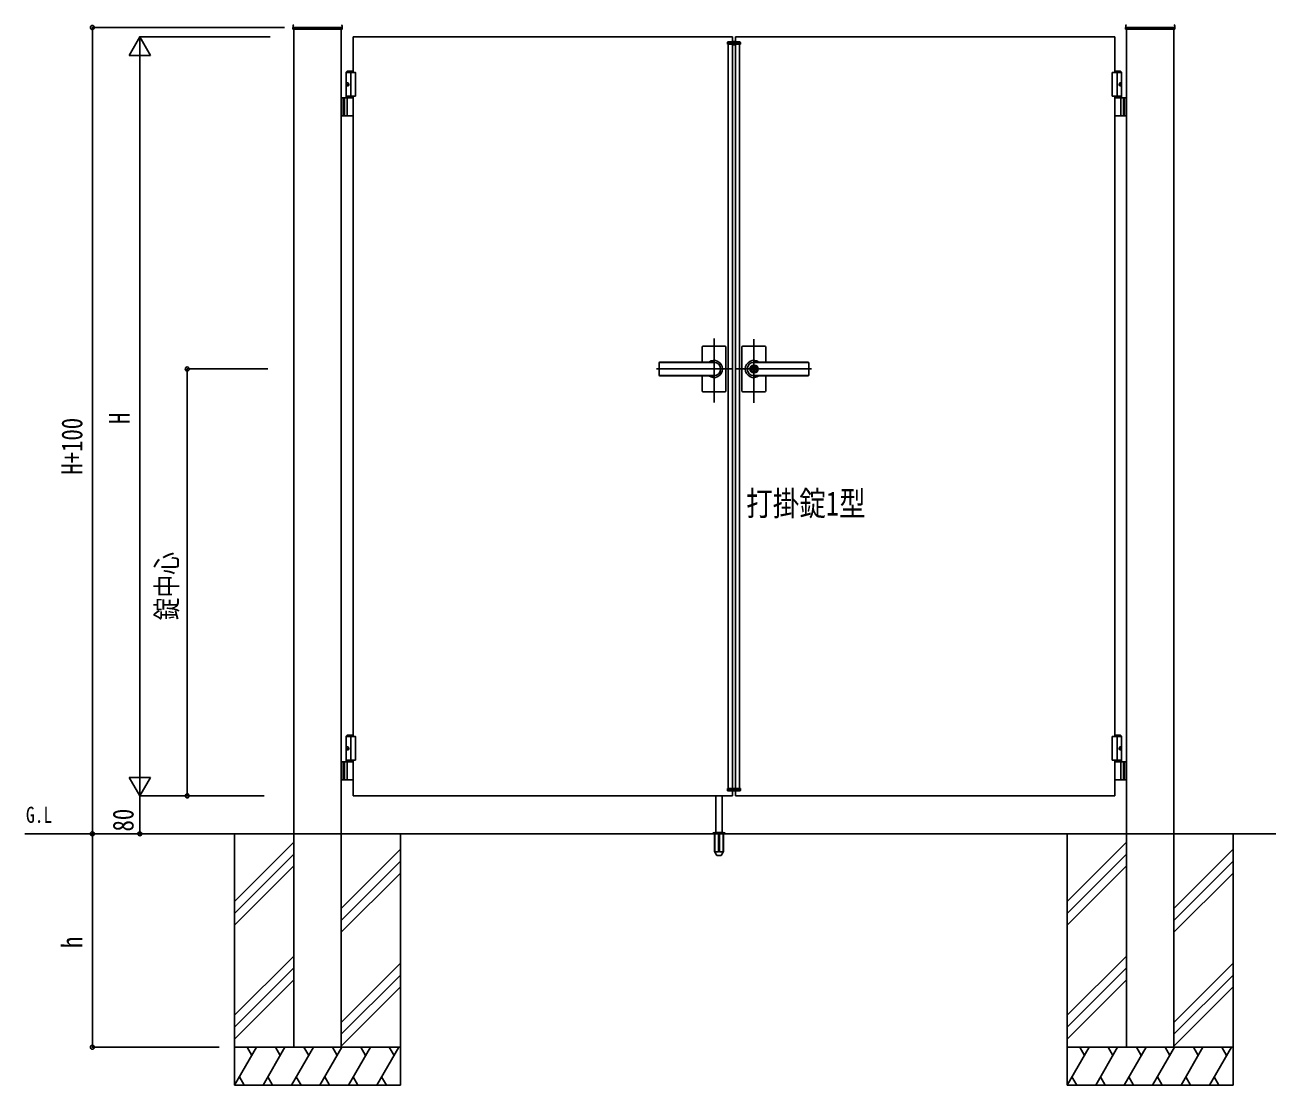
# Model space of a CAD drawing. Units: millimetres, scale not verified. Extents: x -4205 to 4205, y -2970 to 2970.
# Drawn here: x -1500 to 1120, y -658 to 1578 of the extents above; entities that cross this region are included whole.
import ezdxf
from ezdxf.enums import TextEntityAlignment as Align

# ---------------------------------------------------------------- set-up
doc = ezdxf.new("R2010")
doc.units = ezdxf.units.MM
doc.header["$LTSCALE"] = 10
for name, color, linetype in [('0-2_USER1', 3, 'Continuous'), ('0-3_YKK_12', 2, 'Continuous'), ('0-5_YKK_A1', 4, 'Continuous'), ('0-6_YKK_D', 6, 'Continuous')]:
    doc.layers.add(name, color=color, linetype=linetype)
doc.styles.add('ＭＳ ゴシック', font='')
doc.styles.get('ＭＳ ゴシック').set_extended_font_data('MS Gothic')

msp = doc.modelspace()

# ---------------------------------------------------------------- linework, layer by layer
at = {"layer": '0-3_YKK_12'}
for p, q in [((-4.98, 1534.33), (-4.98, 1544.33)), ((-46.98, 781.42), (-46.98, 916.89)), ((37.02, 780.73), (37.02, 915.51)), ((-168.24, 852.33), (-7.98, 852.33)), ((158.28, 852.33), (-1.98, 852.33))]:
    msp.add_line(p, q, dxfattribs=at)
at = {"layer": '0-5_YKK_A1'}
for p, q in [((-934.73, 1576.02), (-935.08, 1569.36)), ((-932.98, 1572.33), (-932.98, 1568.83)), ((-831.23, 1576.02), (-830.88, 1569.36)), ((821.27, 1576.02), (820.92, 1569.36)), ((923.02, 1572.33), (923.02, 1568.83)), ((924.77, 1576.02), (925.12, 1569.36)), ((-934.58, 1568.83), (-831.38, 1568.83)), ((-932.98, -127.67), (-932.98, 1568.83)), ((-832.98, -127.67), (-832.98, 1568.83)), ((-7.98, 1552.33), (-7.98, 1541.83)), ((-1.98, 1552.33), (-1.98, 1541.83)), ((821.42, 1568.83), (924.62, 1568.83)), ((823.02, -127.67), (823.02, 1568.83)), ((923.02, -127.67), (923.02, 1568.83)), ((-18.88, 1536.83), (-18.67, 1540.88)), ((-18.88, 1536.83), (8.92, 1536.83)), ((7.71, 1541.83), (-17.67, 1541.83)), ((-16.98, 1538.83), (7.02, 1538.83)), ((-16.98, 1538.83), (-16.98, 1536.83)), ((-16.98, 1536.83), (-16.98, -32.17)), ((-7.98, 1536.83), (-7.98, -32.17)), ((-1.98, 1536.83), (-1.98, -32.17)), ((7.02, 1538.83), (7.02, 1536.83)), ((7.02, 1536.83), (7.02, -32.17)), ((8.92, 1536.83), (8.71, 1540.88)), ((-820.48, 1480.33), (-822.48, 1478.33)), ((-822.48, 1424.33), (-822.48, 1478.33)), ((-822.48, 1478.33), (-807.98, 1478.33)), ((-820.48, 1480.33), (-807.98, 1480.33)), ((-812.98, 1477.33), (-812.98, 1427.33)), ((810.52, 1480.33), (798.02, 1480.33)), ((812.52, 1478.33), (798.02, 1478.33)), ((803.02, 1477.33), (803.02, 1427.33)), ((810.52, 1480.33), (812.52, 1478.33)), ((812.52, 1424.33), (812.52, 1478.33)), ((-821.18, 1454.43), (-821.78, 1454.43)), ((-821.18, 1450.23), (-821.78, 1450.23)), ((-820.17, 1452.75), (-820.76, 1452.75)), ((-820.17, 1451.91), (-820.76, 1451.91)), ((810.21, 1452.75), (810.8, 1452.75)), ((810.21, 1451.91), (810.8, 1451.91)), ((811.22, 1454.43), (811.82, 1454.43)), ((811.22, 1450.23), (811.82, 1450.23)), ((-807.98, 1424.33), (-832.98, 1424.33)), ((-828.98, 1424.33), (-828.98, 1386.33)), ((-826.48, 1424.33), (-826.48, 1386.33)), ((-822.48, 1427.33), (-802.98, 1427.33)), ((-820.79, 1387.83), (-820.79, 1422.83)), ((-807.98, 1427.33), (-807.98, 77.33)), ((812.52, 1427.33), (793.02, 1427.33)), ((798.02, 1427.33), (798.02, 77.33)), ((798.02, 1424.33), (823.02, 1424.33)), ((810.83, 1387.83), (810.83, 1422.83)), ((816.52, 1424.33), (816.52, 1386.33)), ((819.02, 1424.33), (819.02, 1386.33)), ((-832.98, 1386.33), (-807.98, 1386.33)), ((823.02, 1386.33), (798.02, 1386.33)), ((-71.98, 898.33), (-71.98, 866.83)), ((-69.98, 900.33), (-23.98, 900.33)), ((-21.98, 898.33), (-21.98, 852.33)), ((12.02, 898.33), (12.02, 852.33)), ((60.02, 900.33), (14.02, 900.33)), ((62.02, 898.33), (62.02, 866.83)), ((-162.98, 864.83), (-162.98, 839.83)), ((-160.98, 866.83), (-46.98, 866.83)), ((-160.98, 866.33), (-46.98, 866.33)), ((151.02, 866.83), (37.02, 866.83)), ((151.02, 866.33), (37.02, 866.33)), ((153.02, 864.83), (153.02, 839.83)), ((-21.98, 852.33), (-21.98, 806.33)), ((12.02, 852.33), (12.02, 806.33)), ((36.12, 856.88), (36.12, 853.83)), ((36.12, 856.88), (37.92, 856.88)), ((37.44, 853.01), (36.12, 853.83)), ((37.44, 851.65), (36.12, 850.83)), ((36.12, 850.83), (36.12, 847.78)), ((36.12, 847.78), (37.92, 847.78)), ((38.02, 860.53), (37.02, 860.53)), ((38.02, 844.13), (37.02, 844.13)), ((37.92, 856.88), (37.92, 854.28)), ((37.92, 850.38), (37.92, 847.78)), ((39.72, 853.33), (38.1, 854)), ((38.1, 850.66), (39.72, 851.33)), ((39.72, 853.33), (39.72, 851.33)), ((-160.98, 838.33), (-46.98, 838.33)), ((-160.98, 837.83), (-46.98, 837.83)), ((-71.98, 837.83), (-71.98, 806.33)), ((151.02, 838.33), (37.02, 838.33)), ((151.02, 837.83), (37.02, 837.83)), ((62.02, 837.83), (62.02, 806.33)), ((-69.98, 804.33), (-23.98, 804.33)), ((60.02, 804.33), (14.02, 804.33)), ((-820.48, 80.33), (-822.48, 78.33)), ((-820.48, 80.33), (-807.98, 80.33)), ((810.52, 80.33), (798.02, 80.33)), ((810.52, 80.33), (812.52, 78.33)), ((-822.48, 27.33), (-822.48, 78.33)), ((-822.48, 78.33), (-807.98, 78.33)), ((-821.18, 54.43), (-821.78, 54.43)), ((-820.17, 52.75), (-820.76, 52.75)), ((-812.98, 77.33), (-812.98, 27.33)), ((812.52, 78.33), (798.02, 78.33)), ((803.02, 77.33), (803.02, 27.33)), ((810.21, 52.75), (810.8, 52.75)), ((811.22, 54.43), (811.82, 54.43)), ((812.52, 27.33), (812.52, 78.33)), ((-822.48, 27.33), (-802.98, 27.33)), ((-822.48, 27.33), (-807.98, 27.33)), ((-822.48, 27.33), (-822.48, 24.33)), ((-821.18, 50.23), (-821.78, 50.23)), ((-820.17, 51.91), (-820.76, 51.91)), ((-807.98, 27.33), (-807.98, -47.67)), ((812.52, 27.33), (793.02, 27.33)), ((812.52, 27.33), (798.02, 27.33)), ((798.02, 27.33), (798.02, -47.67)), ((810.21, 51.91), (810.8, 51.91)), ((811.22, 50.23), (811.82, 50.23)), ((812.52, 27.33), (812.52, 24.33)), ((-807.98, 24.33), (-832.98, 24.33)), ((-828.98, 24.33), (-828.98, -13.67)), ((-826.48, 24.33), (-826.48, -13.67)), ((-822.48, 24.33), (-807.98, 24.33)), ((-820.79, -12.17), (-820.79, 22.83)), ((812.52, 24.33), (798.02, 24.33)), ((798.02, 24.33), (823.02, 24.33)), ((810.83, -12.17), (810.83, 22.83)), ((816.52, 24.33), (816.52, -13.67)), ((819.02, 24.33), (819.02, -13.67)), ((-832.98, -13.67), (-807.98, -13.67)), ((823.02, -13.67), (798.02, -13.67)), ((-7.98, -47.67), (-807.98, -47.67)), ((-42.98, -124.67), (-42.98, -47.17)), ((-29.98, -124.67), (-29.98, -47.17)), ((-18.88, -32.17), (8.92, -32.17)), ((-18.88, -32.17), (-18.67, -36.22)), ((7.71, -37.17), (-17.67, -37.17)), ((-16.98, -34.17), (-16.98, -32.17)), ((-16.98, -34.17), (7.02, -34.17)), ((-7.98, -37.17), (-7.98, -47.67)), ((-1.98, -37.17), (-1.98, -47.67)), ((-1.98, -47.67), (798.02, -47.67)), ((7.02, -34.17), (7.02, -32.17)), ((8.92, -32.17), (8.71, -36.22)), ((1373.02, -127.67), (-1500.45, -127.67)), ((-1057.98, -127.67), (-1057.98, -657.67)), ((-932.98, -127.67), (-932.98, -577.67)), ((-832.98, -127.67), (-832.98, -577.67)), ((-707.98, -127.67), (-707.98, -657.67)), ((-49.48, -126.83), (-49.48, -127.67)), ((-49.48, -127.67), (-23.48, -127.67)), ((-49.19, -126.13), (-23.77, -126.13)), ((-45.48, -124.67), (-48.82, -125.89)), ((-45.73, -127.67), (-45.73, -164.7)), ((-45.48, -124.67), (-27.48, -124.67)), ((-45.17, -127.67), (-45.17, -165.67)), ((-37.48, -127.67), (-37.48, -165.67)), ((-35.48, -127.67), (-35.48, -165.67)), ((-27.79, -127.67), (-27.79, -165.67)), ((-27.48, -124.67), (-24.14, -125.89)), ((-27.23, -127.67), (-27.23, -164.7)), ((-23.48, -126.83), (-23.48, -127.67)), ((698.02, -127.67), (698.02, -657.67)), ((823.02, -127.67), (823.02, -577.67)), ((923.02, -127.67), (923.02, -577.67)), ((1048.02, -127.67), (1048.02, -657.67)), ((-932.98, -145.46), (-1057.98, -270.46)), ((823.02, -145.46), (698.02, -270.46)), ((-932.98, -170.46), (-1057.98, -295.46)), ((-707.98, -160.46), (-832.98, -285.46)), ((-45.73, -164.7), (-40.84, -173.17)), ((-45.17, -165.67), (-37.48, -165.67)), ((-39.97, -173.67), (-32.99, -173.67)), ((-37.48, -164.7), (-35.48, -164.7)), ((-35.48, -165.67), (-27.79, -165.67)), ((-27.23, -164.7), (-32.12, -173.17)), ((823.02, -170.46), (698.02, -295.46)), ((1048.02, -160.46), (923.02, -285.46)), ((-932.98, -195.46), (-1057.98, -320.46)), ((-707.98, -185.46), (-832.98, -310.46)), ((823.02, -195.46), (698.02, -320.46)), ((1048.02, -185.46), (923.02, -310.46)), ((-707.98, -210.46), (-832.98, -335.46)), ((1048.02, -210.46), (923.02, -335.46)), ((-932.98, -385.46), (-1057.98, -510.46)), ((823.02, -385.46), (698.02, -510.46)), ((-932.98, -410.46), (-1057.98, -535.46)), ((-707.98, -400.46), (-832.98, -525.46)), ((823.02, -410.46), (698.02, -535.46)), ((1048.02, -400.46), (923.02, -525.46)), ((-932.98, -435.46), (-1057.98, -560.46)), ((-707.98, -425.46), (-832.98, -550.46)), ((823.02, -435.46), (698.02, -560.46)), ((1048.02, -425.46), (923.02, -550.46)), ((-707.98, -450.46), (-832.98, -575.46)), ((1048.02, -450.46), (923.02, -575.46)), ((-1057.98, -577.67), (-707.98, -577.67)), ((-1011.79, -577.67), (-1057.98, -657.67)), ((-1031.79, -577.67), (-1021.79, -594.99)), ((-951.79, -577.67), (-997.98, -657.67)), ((-971.79, -577.67), (-961.79, -594.99)), ((-891.79, -577.67), (-937.98, -657.67)), ((-932.98, -577.67), (-832.98, -577.67)), ((-911.79, -577.67), (-901.79, -594.99)), ((-831.79, -577.67), (-877.98, -657.67)), ((-851.79, -577.67), (-841.79, -594.99)), ((-771.79, -577.67), (-817.98, -657.67)), ((-791.79, -577.67), (-781.79, -594.99)), ((-711.79, -577.67), (-757.98, -657.67)), ((-731.79, -577.67), (-721.79, -594.99)), ((698.02, -577.67), (1048.02, -577.67)), ((744.21, -577.67), (698.02, -657.67)), ((724.21, -577.67), (734.21, -594.99)), ((804.21, -577.67), (758.02, -657.67)), ((784.21, -577.67), (794.21, -594.99)), ((864.21, -577.67), (818.02, -657.67)), ((823.02, -577.67), (923.02, -577.67)), ((844.21, -577.67), (854.21, -594.99)), ((924.21, -577.67), (878.02, -657.67)), ((904.21, -577.67), (914.21, -594.99)), ((984.21, -577.67), (938.02, -657.67)), ((964.21, -577.67), (974.21, -594.99)), ((1044.21, -577.67), (998.02, -657.67)), ((1024.21, -577.67), (1034.21, -594.99)), ((-1047.98, -640.35), (-1037.98, -657.67)), ((-987.98, -640.35), (-977.98, -657.67)), ((-927.98, -640.35), (-917.98, -657.67)), ((-867.98, -640.35), (-857.98, -657.67)), ((-807.98, -640.35), (-797.98, -657.67)), ((-747.98, -640.35), (-737.98, -657.67)), ((708.02, -640.35), (718.02, -657.67)), ((768.02, -640.35), (778.02, -657.67)), ((828.02, -640.35), (838.02, -657.67)), ((888.02, -640.35), (898.02, -657.67)), ((948.02, -640.35), (958.02, -657.67)), ((1008.02, -640.35), (1018.02, -657.67)), ((-1057.98, -657.67), (-707.98, -657.67)), ((698.02, -657.67), (1048.02, -657.67))]:
    msp.add_line(p, q, dxfattribs=at)
for points in [[(-932.98, 1572.33), (-832.98, 1572.33), (-832.98, 1568.83)], [(923.02, 1572.33), (823.02, 1572.33), (823.02, 1568.83)], [(-7.98, 1552.33), (-807.98, 1552.33), (-807.98, 1477.33)], [(-1.98, 1552.33), (798.02, 1552.33), (798.02, 1477.33)], [(-822.48, 1477.33), (-802.98, 1477.33), (-802.98, 1427.33)], [(812.52, 1477.33), (793.02, 1477.33), (793.02, 1427.33)], [(-821.89, 1453.59), (-821.92, 1453.43), (-821.96, 1453.27), (-822.03, 1453.12), (-822.11, 1453), (-822.21, 1452.89), (-822.27, 1452.84)], [(-822.27, 1451.82), (-822.21, 1451.77), (-822.11, 1451.66), (-822.03, 1451.54), (-821.96, 1451.39), (-821.92, 1451.23), (-821.89, 1451.07)], [(-820.76, 1452.75), (-820.87, 1452.77), (-820.98, 1452.81), (-821.08, 1452.89), (-821.17, 1453), (-821.24, 1453.12), (-821.28, 1453.27), (-821.3, 1453.43), (-821.3, 1453.59)], [(-821.3, 1451.07), (-821.3, 1451.23), (-821.28, 1451.39), (-821.24, 1451.54), (-821.17, 1451.66), (-821.08, 1451.77), (-820.98, 1451.85), (-820.87, 1451.89), (-820.76, 1451.91)], [(810.8, 1452.75), (810.91, 1452.77), (811.02, 1452.81), (811.12, 1452.89), (811.21, 1453), (811.28, 1453.12), (811.32, 1453.27), (811.34, 1453.43), (811.34, 1453.59)], [(811.34, 1451.07), (811.34, 1451.23), (811.32, 1451.39), (811.28, 1451.54), (811.21, 1451.66), (811.12, 1451.77), (811.02, 1451.85), (810.91, 1451.89), (810.8, 1451.91)], [(811.93, 1453.59), (811.96, 1453.43), (812, 1453.27), (812.07, 1453.12), (812.15, 1453), (812.25, 1452.89), (812.31, 1452.84)], [(812.31, 1451.82), (812.25, 1451.77), (812.15, 1451.66), (812.07, 1451.54), (812, 1451.39), (811.96, 1451.23), (811.93, 1451.07)], [(-822.48, 77.33), (-802.98, 77.33), (-802.98, 27.33)], [(-821.89, 53.59), (-821.92, 53.43), (-821.96, 53.27), (-822.03, 53.12), (-822.11, 53), (-822.21, 52.89), (-822.27, 52.84)], [(-820.76, 52.75), (-820.87, 52.77), (-820.98, 52.81), (-821.08, 52.89), (-821.17, 53), (-821.24, 53.12), (-821.28, 53.27), (-821.3, 53.43), (-821.3, 53.59)], [(812.52, 77.33), (793.02, 77.33), (793.02, 27.33)], [(810.8, 52.75), (810.91, 52.77), (811.02, 52.81), (811.12, 52.89), (811.21, 53), (811.28, 53.12), (811.32, 53.27), (811.34, 53.43), (811.34, 53.59)], [(811.93, 53.59), (811.96, 53.43), (812, 53.27), (812.07, 53.12), (812.15, 53), (812.25, 52.89), (812.31, 52.84)], [(-822.27, 51.82), (-822.21, 51.77), (-822.11, 51.66), (-822.03, 51.54), (-821.96, 51.39), (-821.92, 51.23), (-821.89, 51.07)], [(-821.3, 51.07), (-821.3, 51.23), (-821.28, 51.39), (-821.24, 51.54), (-821.17, 51.66), (-821.08, 51.77), (-820.98, 51.85), (-820.87, 51.89), (-820.76, 51.91)], [(811.34, 51.07), (811.34, 51.23), (811.32, 51.39), (811.28, 51.54), (811.21, 51.66), (811.12, 51.77), (811.02, 51.85), (810.91, 51.89), (810.8, 51.91)], [(812.31, 51.82), (812.25, 51.77), (812.15, 51.66), (812.07, 51.54), (812, 51.39), (811.96, 51.23), (811.93, 51.07)]]:
    msp.add_lwpolyline(points, dxfattribs=at)
msp.add_circle((37.02, 852.33), 6.6, dxfattribs=at)
for centre, radius, start, end in [((-932.73, 1575.91), 2, 99.00123, 177), ((-833.23, 1575.91), 2, 3, 80.99877), ((823.27, 1575.91), 2, 99.00123, 177), ((922.77, 1575.91), 2, 3, 80.99877), ((-934.58, 1569.33), 0.5, 177, 270), ((-831.38, 1569.33), 0.5, 270, 3), ((821.42, 1569.33), 0.5, 177, 270), ((924.62, 1569.33), 0.5, 270, 3), ((-17.67, 1540.83), 1, 90, 177), ((7.71, 1540.83), 1, 3, 90), ((-819.29, 1422.83), 1.5, 90, 180), ((809.33, 1422.83), 1.5, 0, 90), ((-819.29, 1387.83), 1.5, 180, 270), ((809.33, 1387.83), 1.5, 270, 0), ((-69.98, 898.33), 2, 90, 180), ((-23.98, 898.33), 2, 360, 90), ((14.02, 898.33), 2, 90, 180), ((60.02, 898.33), 2, 0, 90), ((-160.98, 864.83), 2, 90, 180), ((-160.98, 864.33), 2, 90, 180), ((-46.98, 852.33), 18, 359.99634, 126.33606), ((-46.98, 852.33), 14, 270, 90), ((37.02, 852.33), 18, 53.66394, 180.00366), ((37.02, 852.33), 14, 90, 270), ((151.02, 864.83), 2, 0, 90), ((151.02, 864.33), 2, 0, 90), ((-160.98, 840.33), 2, 180, 270), ((-160.98, 839.83), 2, 180, 270), ((-46.98, 852.33), 18, 233.66394, 359.99634), ((37.02, 852.33), 18, 180.00366, 306.33606), ((37.02, 852.33), 8.2, 90, 270), ((37.02, 852.33), 4, 103.00288, 256.99712), ((37.02, 852.33), 2, 116.74368, 243.25632), ((37.02, 852.33), 0.8, 301.82132, 58.17868), ((37.02, 852.33), 4, 283.00288, 76.99712), ((38.22, 854.28), 0.3, 180, 247.38014), ((38.22, 850.38), 0.3, 112.61986, 180), ((38.02, 852.33), 8.2, 270, 90), ((151.02, 840.33), 2, 270, 0), ((151.02, 839.83), 2, 270, 0), ((-69.98, 806.33), 2, 180, 270), ((-23.98, 806.33), 2, 270, 360), ((14.02, 806.33), 2, 180, 270), ((60.02, 806.33), 2, 270, 0), ((-819.29, 22.83), 1.5, 90, 180), ((809.33, 22.83), 1.5, 0, 90), ((-819.29, -12.17), 1.5, 180, 270), ((809.33, -12.17), 1.5, 270, 0), ((-17.67, -36.17), 1, 183, 270), ((7.71, -36.17), 1, 270, 357), ((-48.48, -126.83), 1, 110, 180), ((-24.48, -126.83), 1, 0, 70), ((-39.97, -172.67), 1, 210, 270), ((-32.99, -172.67), 1, 270, 330)]:
    msp.add_arc(centre, radius, start, end, dxfattribs=at)
for centre in [(-819.82, 1452.33), (809.86, 1452.33), (-819.82, 52.33), (809.86, 52.33)]:
    msp.add_ellipse(centre, major_axis=(0, -3.5), ratio=0.707107, dxfattribs=at)
for centre, start_param, end_param in [((-815.59, 1452.33), 1.3352921, 1.4303349), ((-815.59, 1452.33), 1.7112577, 1.8063006), ((-815, 1452.33), 1.3352921, 1.4303349), ((-815, 1452.33), 1.7112577, 1.8063006), ((-813.81, 1452.33), 1.5241127, 1.6174799), ((803.85, 1452.33), 4.6657054, 4.7590726), ((805.04, 1452.33), 4.8528504, 4.9478932), ((805.04, 1452.33), 4.4768847, 4.5719276), ((805.63, 1452.33), 4.8528504, 4.9478932), ((805.63, 1452.33), 4.4768847, 4.5719276), ((-815.59, 52.33), 1.3352921, 1.4303349), ((-815, 52.33), 1.3352921, 1.4303349), ((-813.81, 52.33), 1.5241127, 1.6174799), ((803.85, 52.33), 4.6657054, 4.7590726), ((805.04, 52.33), 4.8528504, 4.9478932), ((805.63, 52.33), 4.8528504, 4.9478932), ((-815.59, 52.33), 1.7112577, 1.8063006), ((-815, 52.33), 1.7112577, 1.8063006), ((805.04, 52.33), 4.4768847, 4.5719276), ((805.63, 52.33), 4.4768847, 4.5719276)]:
    msp.add_ellipse(centre, major_axis=(0, 9), ratio=0.707107, start_param=start_param, end_param=end_param, dxfattribs=at)
at = {"layer": '0-6_YKK_D'}
for p, q in [((-952.98, 1572.33), (-1359, 1572.33)), ((-1358, 1572.33), (-1358, -127.67)), ((-1257.98, 1552.33), (-1280.48, 1513.36)), ((-982.98, 1552.33), (-1258.98, 1552.33)), ((-1257.98, 1552.33), (-1235.48, 1513.36)), ((-1257.98, 1552.33), (-1257.98, 1474.39)), ((-1280.48, 1513.36), (-1235.48, 1513.36)), ((-1257.98, 1507.33), (-1257.98, -2.67)), ((-988.06, 852.33), (-1158.98, 852.33)), ((-1157.98, 852.33), (-1157.98, -47.67)), ((-1257.98, -47.67), (-1257.98, 30.27)), ((-1257.98, -47.67), (-1280.48, -8.7)), ((-1235.48, -8.7), (-1280.48, -8.7)), ((-1257.98, -47.67), (-1235.48, -8.7)), ((-995.47, -47.67), (-1259, -47.67)), ((-995.47, -47.67), (-1258.98, -47.67)), ((-1258, -47.67), (-1258, -127.67)), ((-995.47, -47.67), (-1158.98, -47.67)), ((-1090.48, -127.67), (-1359, -127.67)), ((-1082.62, -127.67), (-1359, -127.67)), ((-1358, -577.67), (-1358, -127.67)), ((-1252.98, -127.67), (-1259, -127.67)), ((-1090.48, -577.67), (-1359, -577.67))]:
    msp.add_line(p, q, dxfattribs=at)
for centre in [(-1358, 1572.33), (-1157.98, 852.33), (-1157.98, -47.67), (-1358, -127.67), (-1358, -127.67), (-1258, -127.67), (-1358, -577.67)]:
    msp.add_circle(centre, 4.25, dxfattribs=at)

# ---------------------------------------------------------------- texts
at = {"layer": '0-2_USER1', "style": 'ＭＳ ゴシック', "width": 0.8}
for s, height, p in [('打掛錠1型', 51.32, (20.91, 527.62)), ('G.L', 33.99, (-1498.18, -114.84))]:
    msp.add_text(s, height=height, dxfattribs=at).set_placement(p, align=Align.BOTTOM_LEFT)
at = {"layer": '0-6_YKK_D', "style": 'ＭＳ ゴシック', "width": 0.8}
for s, p in [('H+100', (-1366, 629.53)), ('H', (-1265.98, 736.33)), ('錠中心', (-1165.98, 322.33)), ('80', (-1258, -122.87)), ('h', (-1366, -368.67))]:
    msp.add_text(s, height=43.99, rotation=90, dxfattribs=at).set_placement(p, align=Align.BOTTOM_LEFT)

doc.saveas('drawing.dxf')
